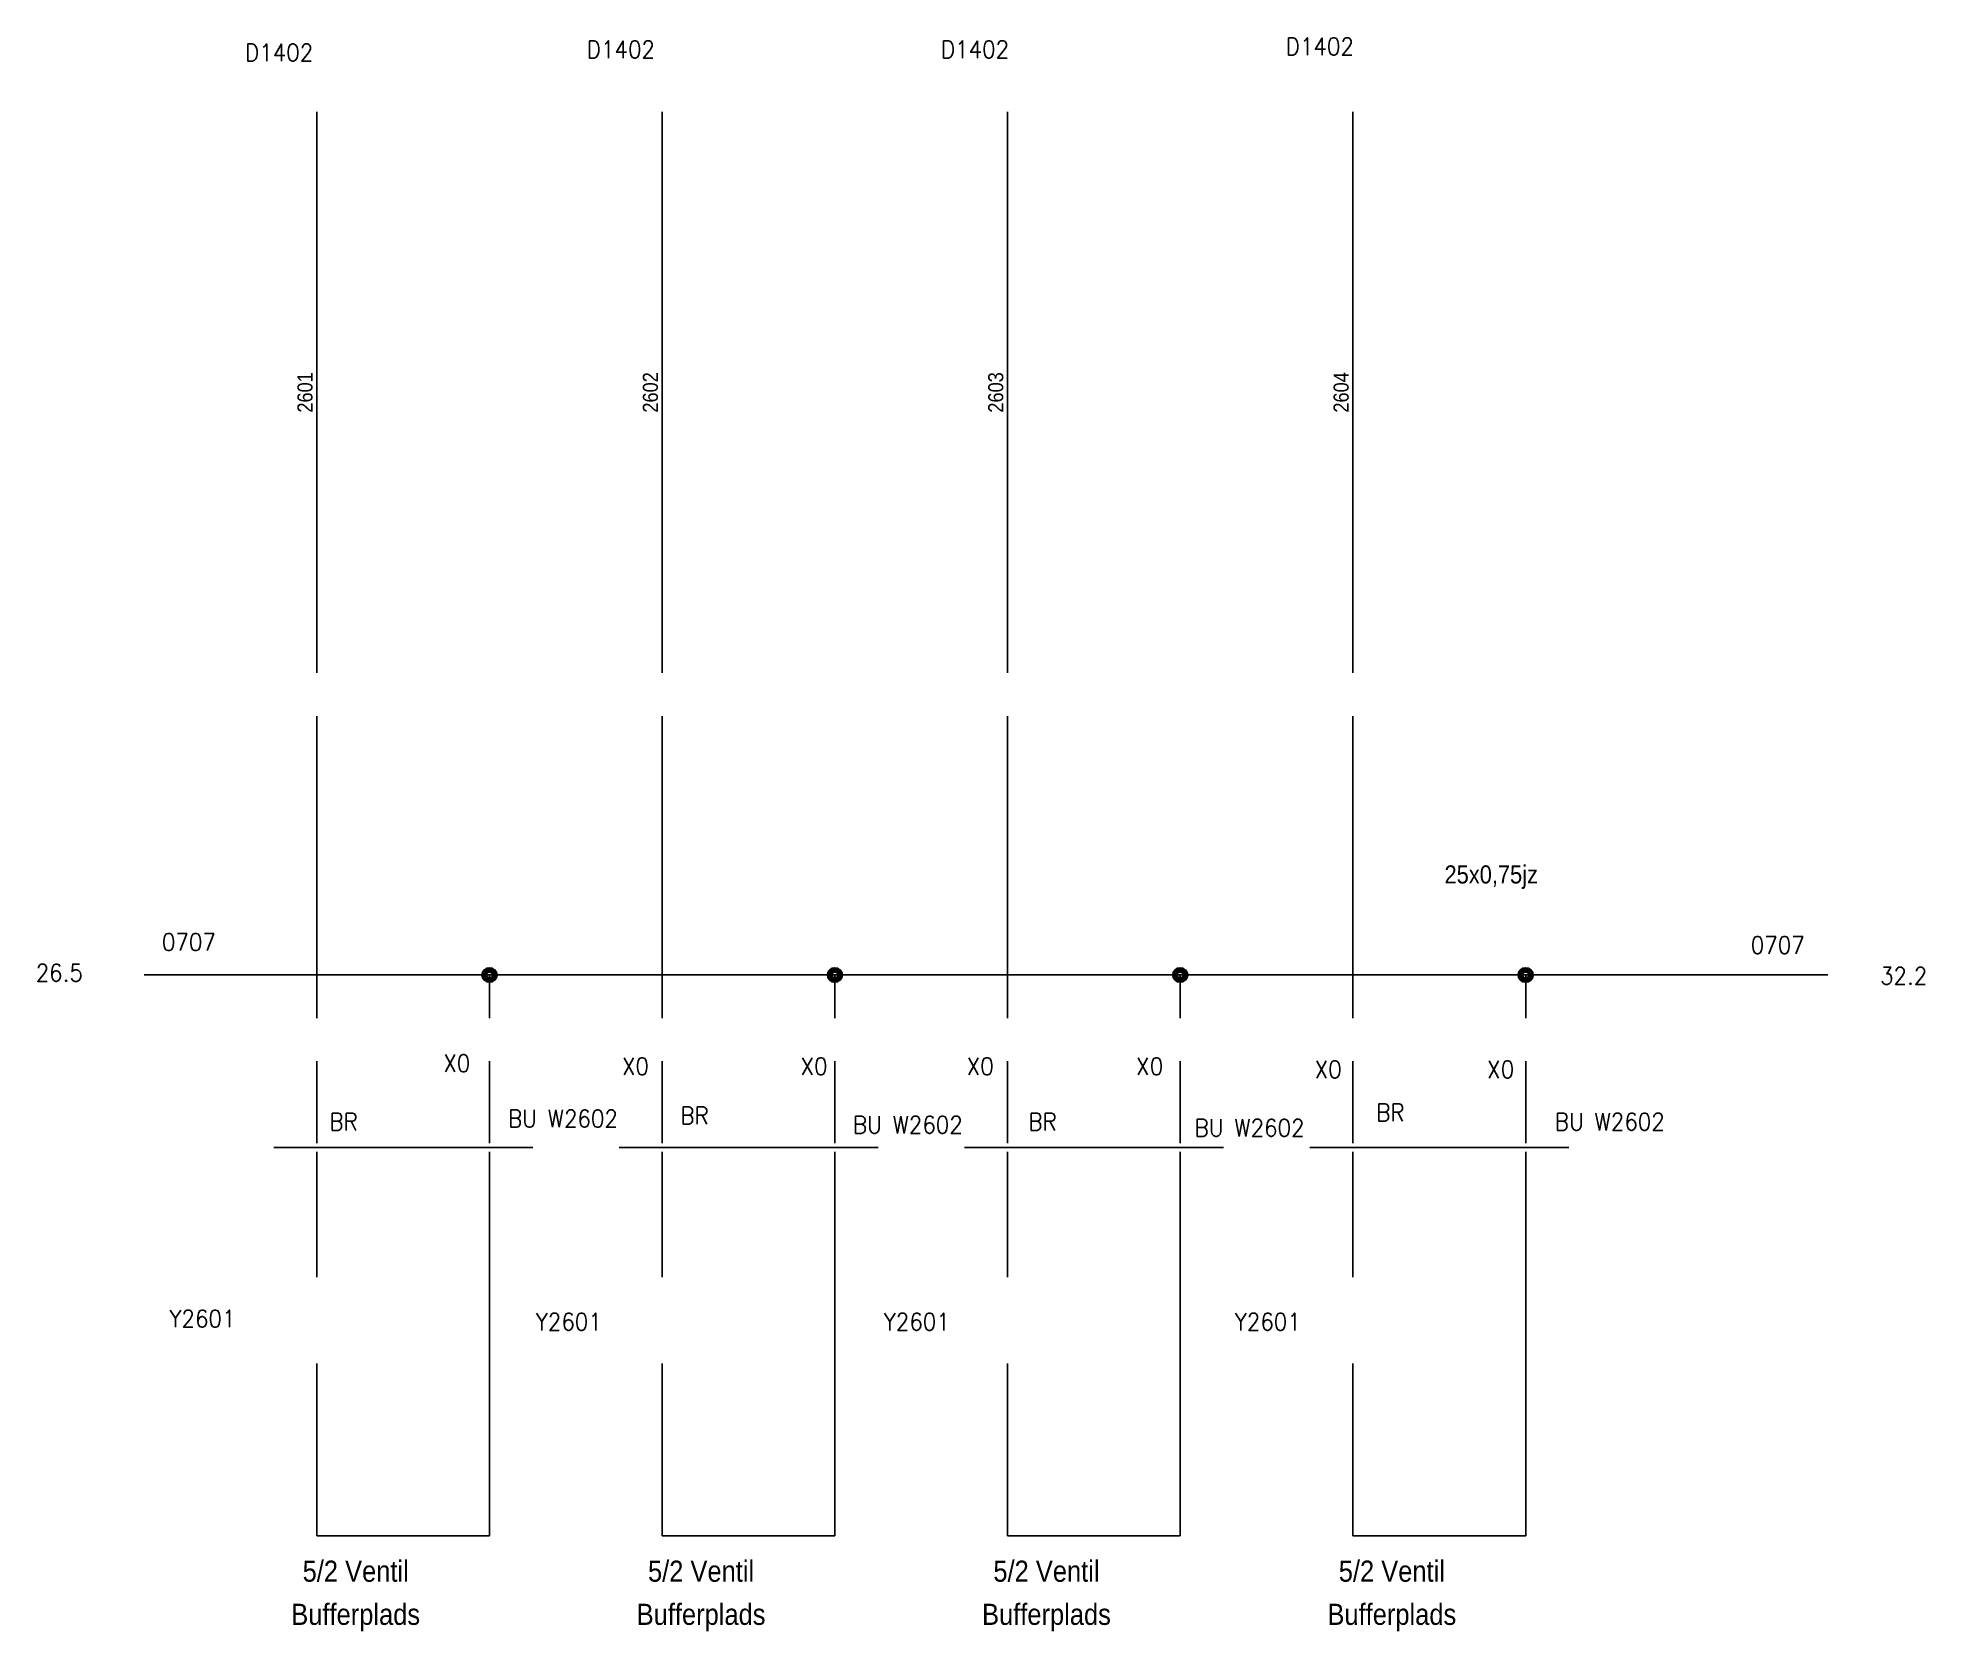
# Model space of a CAD drawing. Header units: millimetres. Extents: x 38 to 256, y 34 to 219.
import ezdxf
from ezdxf.enums import TextEntityAlignment as Align

# ---------------------------------------------------------------- set-up
doc = ezdxf.new("R2010")
doc.units = ezdxf.units.MM
doc.layers.get('0').update_dxf_attribs({"linetype": 'CONTINUOUS'})
doc.styles.add('Caddy_Vectorfont1p', font='Caddy_Vectorfont1p')
doc.styles.get("Standard").update_dxf_attribs({"font": 'standard'})

msp = doc.modelspace()

# ---------------------------------------------------------------- linework, layer by layer
at = {"linetype": 'CONTINUOUS', "lineweight": 25}
for p, q in [((70, 145), (70, 210)), ((110, 145), (110, 210)), ((150, 145), (150, 210)), ((190, 145), (190, 210)), ((70, 145), (70, 145)), ((110, 145), (110, 145)), ((150, 145), (150, 145)), ((190, 145), (190, 145)), ((70, 105), (70, 140)), ((70, 105), (70, 140)), ((70, 105), (70, 140)), ((110, 105), (110, 140)), ((110, 105), (110, 140)), ((110, 105), (110, 140)), ((150, 105), (150, 140)), ((150, 105), (150, 140)), ((150, 105), (150, 140)), ((190, 105), (190, 140)), ((190, 105), (190, 140)), ((190, 105), (190, 140)), ((70, 130.5), (70, 130.5)), ((70, 130.5), (70, 130.5)), ((70, 130.5), (70, 130.5)), ((70, 130.5), (70, 130.5)), ((70, 130.5), (70, 130.5)), ((70, 130.5), (70, 130.5)), ((70, 130.5), (70, 130.5)), ((70, 130.5), (70, 130.5)), ((70, 130.5), (70, 130.5)), ((70, 130.5), (70, 130.5)), ((70, 130.5), (70, 130.5)), ((70, 130.5), (70, 130.5)), ((70, 130.5), (70, 130.5)), ((70, 130.5), (70, 130.5)), ((70, 130.5), (70, 130.5)), ((70, 105), (70, 130.5)), ((70, 105), (70, 130.5)), ((70, 105), (70, 130.5)), ((70, 129.5), (70, 129.5)), ((70, 129.5), (70, 129.5)), ((70, 129.5), (70, 129.5)), ((70, 129.5), (70, 129.5)), ((70, 129.5), (70, 129.5)), ((70, 129.5), (70, 129.5)), ((70, 129.5), (70, 129.5)), ((70, 129.5), (70, 129.5)), ((70, 129.5), (70, 129.5)), ((70, 129.5), (70, 129.5)), ((70, 129.5), (70, 129.5)), ((70, 129.5), (70, 129.5)), ((70, 129.5), (70, 129.5)), ((70, 129.5), (70, 129.5)), ((70, 129.5), (70, 129.5)), ((110, 130.5), (110, 130.5)), ((110, 130.5), (110, 130.5)), ((110, 130.5), (110, 130.5)), ((110, 130.5), (110, 130.5)), ((110, 130.5), (110, 130.5)), ((110, 130.5), (110, 130.5)), ((110, 130.5), (110, 130.5)), ((110, 130.5), (110, 130.5)), ((110, 130.5), (110, 130.5)), ((110, 130.5), (110, 130.5)), ((110, 130.5), (110, 130.5)), ((110, 130.5), (110, 130.5)), ((110, 130.5), (110, 130.5)), ((110, 130.5), (110, 130.5)), ((110, 130.5), (110, 130.5)), ((110, 105), (110, 130.5)), ((110, 105), (110, 130.5)), ((110, 105), (110, 130.5)), ((110, 129.5), (110, 129.5)), ((110, 129.5), (110, 129.5)), ((110, 129.5), (110, 129.5)), ((110, 129.5), (110, 129.5)), ((110, 129.5), (110, 129.5)), ((110, 129.5), (110, 129.5)), ((110, 129.5), (110, 129.5)), ((110, 129.5), (110, 129.5)), ((110, 129.5), (110, 129.5)), ((110, 129.5), (110, 129.5)), ((110, 129.5), (110, 129.5)), ((110, 129.5), (110, 129.5)), ((110, 129.5), (110, 129.5)), ((110, 129.5), (110, 129.5)), ((110, 129.5), (110, 129.5)), ((150, 130.5), (150, 130.5)), ((150, 130.5), (150, 130.5)), ((150, 130.5), (150, 130.5)), ((150, 130.5), (150, 130.5)), ((150, 130.5), (150, 130.5)), ((150, 130.5), (150, 130.5)), ((150, 105), (150, 130.5)), ((150, 105), (150, 130.5)), ((150, 105), (150, 130.5)), ((150, 129.5), (150, 129.5)), ((150, 129.5), (150, 129.5)), ((150, 129.5), (150, 129.5)), ((150, 129.5), (150, 129.5)), ((150, 129.5), (150, 129.5)), ((150, 129.5), (150, 129.5)), ((190, 130.5), (190, 130.5)), ((190, 130.5), (190, 130.5)), ((190, 130.5), (190, 130.5)), ((190, 130.5), (190, 130.5)), ((190, 130.5), (190, 130.5)), ((190, 130.5), (190, 130.5)), ((190, 130.5), (190, 130.5)), ((190, 130.5), (190, 130.5)), ((190, 130.5), (190, 130.5)), ((190, 130.5), (190, 130.5)), ((190, 130.5), (190, 130.5)), ((190, 130.5), (190, 130.5)), ((190, 130.5), (190, 130.5)), ((190, 130.5), (190, 130.5)), ((190, 130.5), (190, 130.5)), ((190, 105), (190, 130.5)), ((190, 105), (190, 130.5)), ((190, 105), (190, 130.5)), ((190, 129.5), (190, 129.5)), ((190, 129.5), (190, 129.5)), ((190, 129.5), (190, 129.5)), ((190, 129.5), (190, 129.5)), ((190, 129.5), (190, 129.5)), ((190, 129.5), (190, 129.5)), ((190, 129.5), (190, 129.5)), ((190, 129.5), (190, 129.5)), ((190, 129.5), (190, 129.5)), ((190, 129.5), (190, 129.5)), ((190, 129.5), (190, 129.5)), ((190, 129.5), (190, 129.5)), ((190, 129.5), (190, 129.5)), ((190, 129.5), (190, 129.5)), ((190, 129.5), (190, 129.5)), ((70, 125.5), (70, 125.5)), ((70, 125.5), (70, 125.5)), ((70, 125.5), (70, 125.5)), ((70, 125.5), (70, 125.5)), ((70, 125.5), (70, 125.5)), ((70, 125.5), (70, 125.5)), ((70, 125.5), (70, 125.5)), ((70, 125.5), (70, 125.5)), ((70, 125.5), (70, 125.5)), ((70, 125.5), (70, 125.5)), ((70, 125.5), (70, 125.5)), ((70, 125.5), (70, 125.5)), ((70, 125.5), (70, 125.5)), ((70, 125.5), (70, 125.5)), ((70, 125.5), (70, 125.5)), ((70, 125.5), (70, 125.5)), ((70, 125.5), (70, 125.5)), ((70, 125.5), (70, 125.5)), ((70, 125.5), (70, 125.5)), ((70, 125.5), (70, 125.5)), ((70, 125.5), (70, 125.5)), ((70, 105), (70, 125.5)), ((70, 105), (70, 125.5)), ((70, 105), (70, 125.5)), ((70, 105), (70, 125.5)), ((70, 105), (70, 125.5)), ((70, 105), (70, 125.5)), ((110, 125.5), (110, 125.5)), ((110, 125.5), (110, 125.5)), ((110, 125.5), (110, 125.5)), ((110, 125.5), (110, 125.5)), ((110, 125.5), (110, 125.5)), ((110, 125.5), (110, 125.5)), ((110, 125.5), (110, 125.5)), ((110, 125.5), (110, 125.5)), ((110, 125.5), (110, 125.5)), ((110, 125.5), (110, 125.5)), ((110, 125.5), (110, 125.5)), ((110, 125.5), (110, 125.5)), ((110, 125.5), (110, 125.5)), ((110, 125.5), (110, 125.5)), ((110, 125.5), (110, 125.5)), ((110, 125.5), (110, 125.5)), ((110, 125.5), (110, 125.5)), ((110, 125.5), (110, 125.5)), ((110, 125.5), (110, 125.5)), ((110, 125.5), (110, 125.5)), ((110, 125.5), (110, 125.5)), ((110, 105), (110, 125.5)), ((110, 105), (110, 125.5)), ((110, 105), (110, 125.5)), ((110, 105), (110, 125.5)), ((110, 105), (110, 125.5)), ((110, 105), (110, 125.5)), ((150, 125.5), (150, 125.5)), ((150, 125.5), (150, 125.5)), ((150, 125.5), (150, 125.5)), ((150, 125.5), (150, 125.5)), ((150, 125.5), (150, 125.5)), ((150, 125.5), (150, 125.5)), ((150, 125.5), (150, 125.5)), ((150, 125.5), (150, 125.5)), ((150, 125.5), (150, 125.5)), ((150, 125.5), (150, 125.5)), ((150, 125.5), (150, 125.5)), ((150, 125.5), (150, 125.5)), ((150, 105), (150, 125.5)), ((150, 105), (150, 125.5)), ((150, 105), (150, 125.5)), ((190, 125.5), (190, 125.5)), ((190, 125.5), (190, 125.5)), ((190, 125.5), (190, 125.5)), ((190, 125.5), (190, 125.5)), ((190, 125.5), (190, 125.5)), ((190, 125.5), (190, 125.5)), ((190, 125.5), (190, 125.5)), ((190, 125.5), (190, 125.5)), ((190, 125.5), (190, 125.5)), ((190, 125.5), (190, 125.5)), ((190, 125.5), (190, 125.5)), ((190, 125.5), (190, 125.5)), ((190, 125.5), (190, 125.5)), ((190, 125.5), (190, 125.5)), ((190, 125.5), (190, 125.5)), ((190, 125.5), (190, 125.5)), ((190, 125.5), (190, 125.5)), ((190, 125.5), (190, 125.5)), ((190, 125.5), (190, 125.5)), ((190, 125.5), (190, 125.5)), ((190, 125.5), (190, 125.5)), ((190, 105), (190, 125.5)), ((190, 105), (190, 125.5)), ((190, 105), (190, 125.5)), ((190, 105), (190, 125.5)), ((190, 105), (190, 125.5)), ((190, 105), (190, 125.5)), ((70, 124.5), (70, 124.5)), ((70, 124.5), (70, 124.5)), ((70, 124.5), (70, 124.5)), ((70, 124.5), (70, 124.5)), ((70, 124.5), (70, 124.5)), ((70, 124.5), (70, 124.5)), ((70, 124.5), (70, 124.5)), ((70, 124.5), (70, 124.5)), ((70, 124.5), (70, 124.5)), ((70, 124.5), (70, 124.5)), ((70, 124.5), (70, 124.5)), ((70, 124.5), (70, 124.5)), ((70, 124.5), (70, 124.5)), ((70, 124.5), (70, 124.5)), ((70, 124.5), (70, 124.5)), ((70, 124.5), (70, 124.5)), ((70, 124.5), (70, 124.5)), ((70, 124.5), (70, 124.5)), ((70, 124.5), (70, 124.5)), ((70, 124.5), (70, 124.5)), ((70, 124.5), (70, 124.5)), ((70, 124.5), (70, 124.5)), ((70, 124.5), (70, 124.5)), ((70, 124.5), (70, 124.5)), ((70, 124.5), (70, 124.5)), ((70, 124.5), (70, 124.5)), ((70, 124.5), (70, 124.5)), ((70, 124.5), (70, 124.5)), ((70, 124.5), (70, 124.5)), ((70, 124.5), (70, 124.5)), ((70, 124.5), (70, 124.5)), ((70, 124.5), (70, 124.5)), ((70, 124.5), (70, 124.5)), ((70, 124.5), (70, 124.5)), ((70, 124.5), (70, 124.5)), ((70, 124.5), (70, 124.5)), ((110, 124.5), (110, 124.5)), ((110, 124.5), (110, 124.5)), ((110, 124.5), (110, 124.5)), ((110, 124.5), (110, 124.5)), ((110, 124.5), (110, 124.5)), ((110, 124.5), (110, 124.5)), ((110, 124.5), (110, 124.5)), ((110, 124.5), (110, 124.5)), ((110, 124.5), (110, 124.5)), ((110, 124.5), (110, 124.5)), ((110, 124.5), (110, 124.5)), ((110, 124.5), (110, 124.5)), ((110, 124.5), (110, 124.5)), ((110, 124.5), (110, 124.5)), ((110, 124.5), (110, 124.5)), ((110, 124.5), (110, 124.5)), ((110, 124.5), (110, 124.5)), ((110, 124.5), (110, 124.5)), ((110, 124.5), (110, 124.5)), ((110, 124.5), (110, 124.5)), ((110, 124.5), (110, 124.5)), ((110, 124.5), (110, 124.5)), ((110, 124.5), (110, 124.5)), ((110, 124.5), (110, 124.5)), ((110, 124.5), (110, 124.5)), ((110, 124.5), (110, 124.5)), ((110, 124.5), (110, 124.5)), ((110, 124.5), (110, 124.5)), ((110, 124.5), (110, 124.5)), ((110, 124.5), (110, 124.5)), ((110, 124.5), (110, 124.5)), ((110, 124.5), (110, 124.5)), ((110, 124.5), (110, 124.5)), ((110, 124.5), (110, 124.5)), ((110, 124.5), (110, 124.5)), ((110, 124.5), (110, 124.5)), ((150, 124.5), (150, 124.5)), ((150, 124.5), (150, 124.5)), ((150, 124.5), (150, 124.5)), ((150, 124.5), (150, 124.5)), ((150, 124.5), (150, 124.5)), ((150, 124.5), (150, 124.5)), ((150, 124.5), (150, 124.5)), ((150, 124.5), (150, 124.5)), ((150, 105), (150, 124.5)), ((150, 124.5), (150, 124.5)), ((150, 124.5), (150, 124.5)), ((150, 105), (150, 124.5)), ((150, 124.5), (150, 124.5)), ((150, 124.5), (150, 124.5)), ((190, 124.5), (190, 124.5)), ((190, 124.5), (190, 124.5)), ((190, 124.5), (190, 124.5)), ((190, 124.5), (190, 124.5)), ((190, 124.5), (190, 124.5)), ((190, 124.5), (190, 124.5)), ((190, 124.5), (190, 124.5)), ((190, 124.5), (190, 124.5)), ((190, 124.5), (190, 124.5)), ((190, 124.5), (190, 124.5)), ((190, 124.5), (190, 124.5)), ((190, 124.5), (190, 124.5)), ((190, 124.5), (190, 124.5)), ((190, 124.5), (190, 124.5)), ((190, 124.5), (190, 124.5)), ((190, 124.5), (190, 124.5)), ((190, 124.5), (190, 124.5)), ((190, 124.5), (190, 124.5)), ((190, 124.5), (190, 124.5)), ((190, 124.5), (190, 124.5)), ((190, 124.5), (190, 124.5)), ((190, 124.5), (190, 124.5)), ((190, 124.5), (190, 124.5)), ((190, 124.5), (190, 124.5)), ((190, 124.5), (190, 124.5)), ((190, 124.5), (190, 124.5)), ((190, 124.5), (190, 124.5)), ((190, 124.5), (190, 124.5)), ((190, 124.5), (190, 124.5)), ((190, 124.5), (190, 124.5)), ((190, 124.5), (190, 124.5)), ((190, 124.5), (190, 124.5)), ((190, 124.5), (190, 124.5)), ((190, 124.5), (190, 124.5)), ((190, 124.5), (190, 124.5)), ((190, 124.5), (190, 124.5)), ((50, 110), (90, 110)), ((90, 105), (90, 110)), ((90, 110), (130, 110)), ((130, 105), (130, 110)), ((130, 110), (170, 110)), ((170, 105), (170, 110)), ((170, 110), (210, 110)), ((210, 105), (210, 110)), ((210, 110), (245, 110)), ((70, 90.5), (70, 100)), ((90, 90.5), (90, 100)), ((110, 90.5), (110, 100)), ((130, 90.5), (130, 100)), ((150, 90.5), (150, 100)), ((170, 90.5), (170, 100)), ((190, 90.5), (190, 100)), ((210, 90.5), (210, 100)), ((65, 90), (95, 90)), ((105, 90), (135, 90)), ((145, 90), (175, 90)), ((185, 90), (215, 90)), ((70, 75), (70, 89.5)), ((90, 45), (90, 89.5)), ((110, 75), (110, 89.5)), ((130, 45), (130, 89.5)), ((150, 75), (150, 89.5)), ((170, 45), (170, 89.5)), ((190, 75), (190, 89.5)), ((210, 45), (210, 89.5)), ((70, 64.5), (70, 65)), ((70, 45), (70, 64.5)), ((70, 45), (70, 64.5)), ((110, 64.5), (110, 65)), ((110, 45), (110, 64.5)), ((110, 45), (110, 64.5)), ((150, 64.5), (150, 65)), ((150, 45), (150, 64.5)), ((150, 45), (150, 64.5)), ((190, 64.5), (190, 65)), ((190, 45), (190, 64.5)), ((190, 45), (190, 64.5)), ((70, 45), (90, 45)), ((110, 45), (130, 45)), ((150, 45), (170, 45)), ((190, 45), (210, 45))]:
    msp.add_line(p, q, dxfattribs=at)
at = {"lineweight": 40}
for centre, radius in [((90, 110), 0.8), ((90, 110), 0.6), ((90, 110), 0.4), ((130, 110), 0.8), ((130, 110), 0.6), ((130, 110), 0.4), ((170, 110), 0.8), ((170, 110), 0.6), ((170, 110), 0.4), ((210, 110), 0.8), ((210, 110), 0.6), ((210, 110), 0.4)]:
    msp.add_circle(centre, radius, dxfattribs=at)

# ---------------------------------------------------------------- texts
at = {"lineweight": 25, "style": 'Caddy_Vectorfont1p', "width": 0.9}
for s, p in [('2601', (69.5, 177.5)), ('2602', (109.5, 177.5)), ('2603', (149.5, 177.5)), ('2604', (189.5, 177.5))]:
    msp.add_text(s, height=1.75, rotation=90, dxfattribs=at).set_placement(p, align=Align.CENTER)
msp.add_text('25x0,75jz', height=2.1, dxfattribs=at).set_placement((200.6, 120.6))
for s, p in [('5/2 Ventil', (74.5, 39.7)), ('5/2 Ventil', (74.5, 39.7)), ('5/2 Ventil', (114.5, 39.7)), ('5/2 Ventil', (114.5, 39.7)), ('5/2 Ventil', (154.5, 39.7)), ('5/2 Ventil', (154.5, 39.7)), ('5/2 Ventil', (194.5, 39.7)), ('5/2 Ventil', (194.5, 39.7)), ('Bufferplads', (74.5, 34.7)), ('Bufferplads', (114.5, 34.7)), ('Bufferplads', (154.5, 34.7)), ('Bufferplads', (194.5, 34.7))]:
    msp.add_text(s, height=2.45, dxfattribs=at).set_placement(p, align=Align.CENTER)
at = {"char_height": 2, "attachment_point": 1}
for s, insert, width in [('D1402', (61.69, 217.88), 7.1111), ('D1402', (101.27, 218.24), 7.1111), ('D1402', (142.28, 218.24), 7.1111), ('D1402', (182.22, 218.59), 7.1111), ('0707', (52.06, 114.82), 5.5556), ('0707', (236.07, 114.47), 5.5556), ('26.5', (37.44, 111.26), 4.6667), ('32.2', (251.04, 110.9), 4.6667), ('X0', (84.65, 100.78), 2.8889), ('X0', (105.34, 100.42), 2.8889), ('X0', (126.02, 100.42), 2.8889), ('X0', (145.27, 100.42), 2.8889), ('X0', (164.89, 100.42), 2.8889), ('X0', (185.57, 100.06), 2.8889), ('X0', (205.54, 100.06), 2.8889), ('BR', (71.46, 94), 2.8889), ('BU W2602', (92.14, 94.36), 13.4444), ('BR', (112.11, 94.72), 2.8889), ('BR', (152.41, 94), 2.8889), ('BR', (192.7, 95.07), 2.8889), ('BU W2602', (213.38, 94), 13.4444), ('BU W2602', (132.08, 93.65), 13.4444), ('BU W2602', (171.66, 93.29), 13.4444), ('Y2601', (52.92, 71.18), 7.1111), ('Y2601', (95.35, 70.82), 7.1111), ('Y2601', (135.65, 70.82), 7.1111), ('Y2601', (176.3, 70.82), 7.1111)]:
    msp.add_mtext(s, dxfattribs=dict(at, insert=insert, width=width))

doc.saveas('drawing.dxf')
